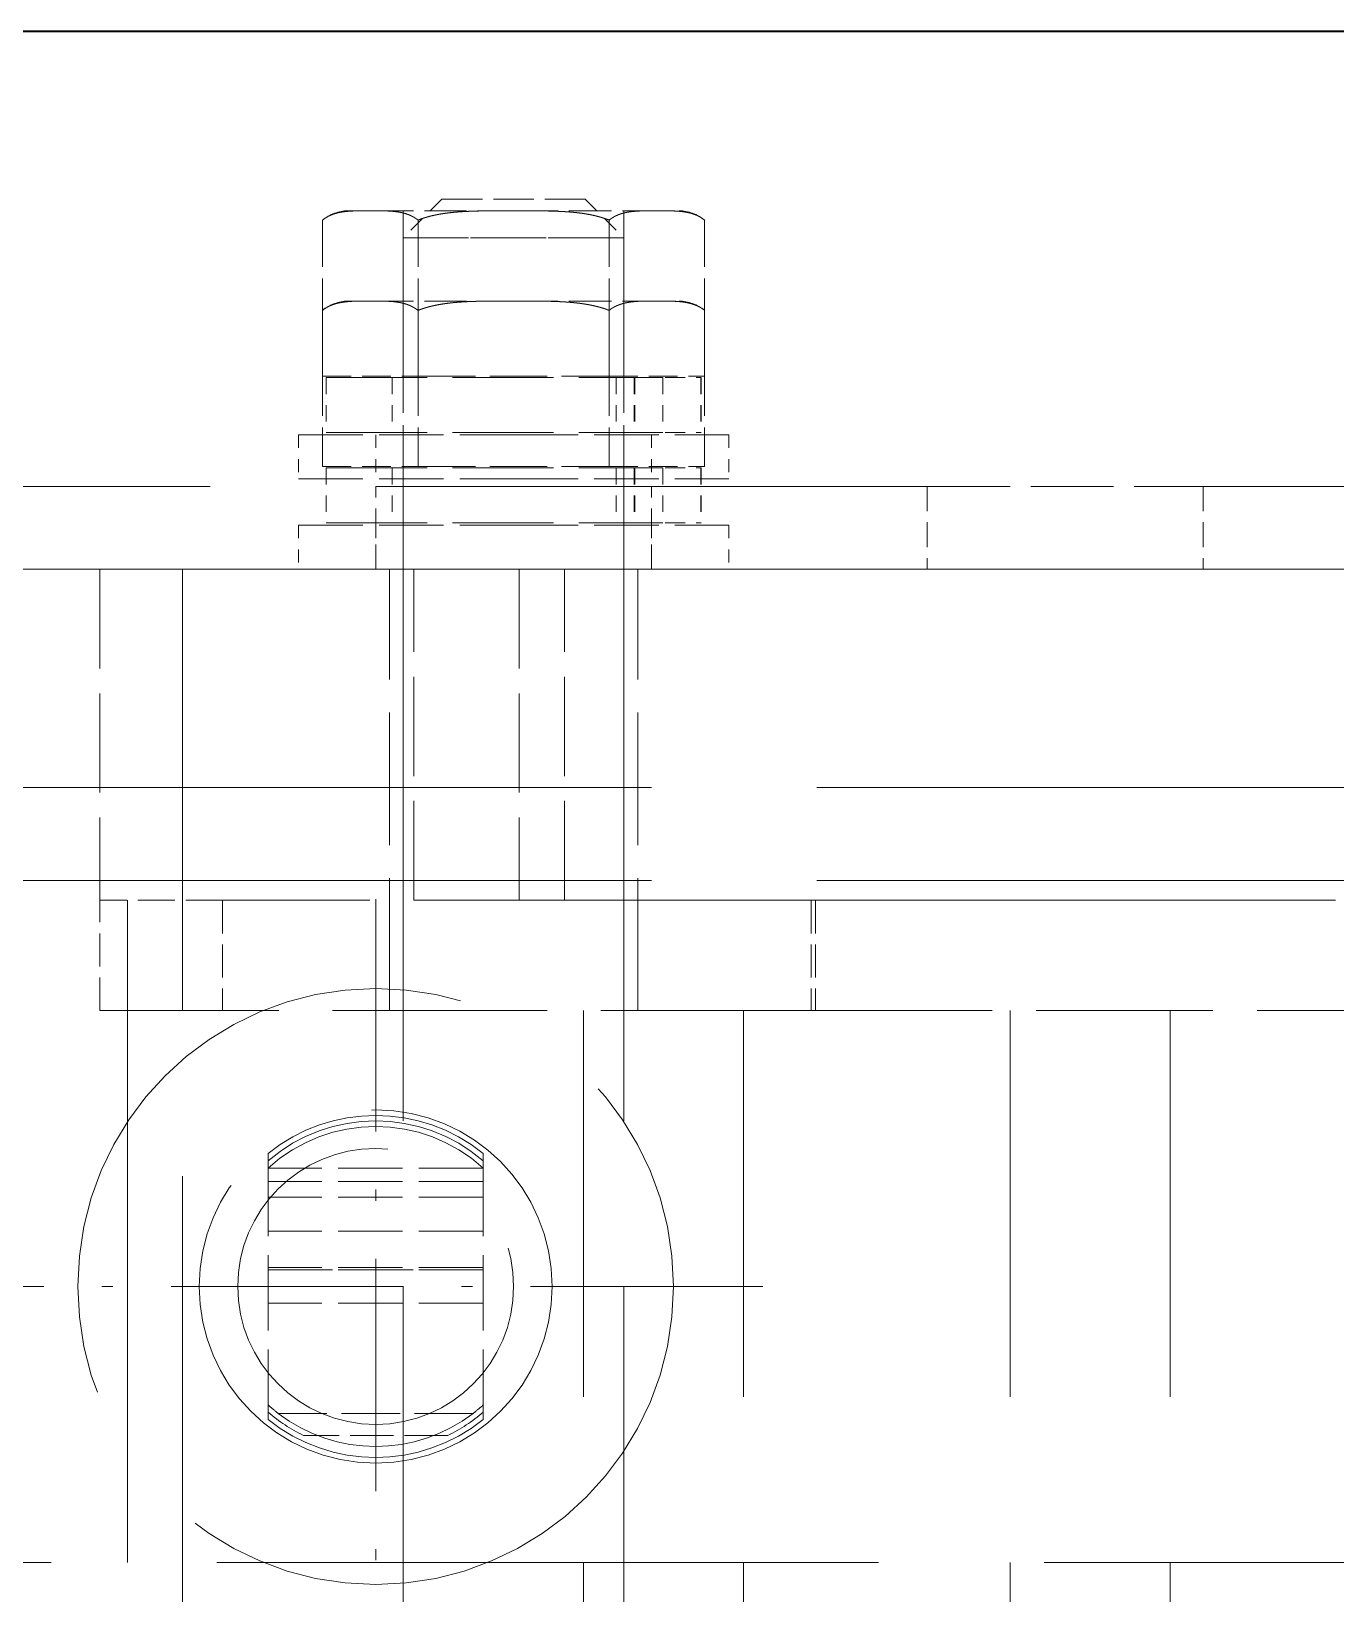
# Model space of a CAD drawing. Extents: x 23 to 587, y 4 to 413.
# Drawn here: x 281.79 to 293.61, y 312.2 to 326.36 of the extents above; entities that cross this region are included whole.
import ezdxf

# ---------------------------------------------------------------- set-up
doc = ezdxf.new("R2010")
doc.units = 0
doc.linetypes.add('DASHDOT', pattern=[18.5, 12, -3, 0.5, -3])
doc.linetypes.add('DASHED', pattern=[15, 12, -3])
doc.layers.get('0').update_dxf_attribs({"lineweight": 13})

# ---------------------------------------------------------------- blocks, each defined once
blk = doc.blocks.new('BLOCK388')
at = {"color": 7, "linetype": 'DASHDOT', "lineweight": 13, "ltscale": 0.351}
for p, q in [((359.39, -81.78), (359.39, -95.82)), ((366.41, -88.8), (352.37, -88.8))]:
    blk.add_line(p, q, dxfattribs=at)
blk = doc.blocks.new('BLOCK398')
at = {"color": 7, "lineweight": 35}
blk.add_line((-67.61, -66.05), (556.39, -66.05), dxfattribs=at)
at = {"color": 7, "linetype": 'DASHED', "lineweight": 13, "ltscale": 0.024749}
for p, q in [((360.59, -69.093), (359.89, -69.793)), ((363.19, -69.093), (363.89, -69.793))]:
    blk.add_line(p, q, dxfattribs=at)
at = {"color": 7, "linetype": 'DASHED', "lineweight": 13, "ltscale": 0.003979}
blk.add_line((360.749, -69.093), (360.59, -69.093), dxfattribs=at)
at = {"color": 7, "linetype": 'DASHED', "lineweight": 13, "ltscale": 0.061021}
blk.add_line((363.19, -69.093), (360.749, -69.093), dxfattribs=at)
at = {"color": 7, "linetype": 'DASHED', "lineweight": 13, "ltscale": 0.009608}
for p, q in [((358.89, -69.303), (359.274, -69.303)), ((358.89, -70.94), (359.274, -70.94))]:
    blk.add_line(p, q, dxfattribs=at)
at = {"color": 7, "linetype": 'DASHED', "lineweight": 13, "ltscale": 0.000444899}
for p, q in [((359.292, -69.303), (359.274, -69.303)), ((359.292, -70.94), (359.274, -70.94))]:
    blk.add_line(p, q, dxfattribs=at)
at = {"color": 7, "linetype": 'DASHED', "lineweight": 13, "ltscale": 0.000446176}
for p, q in [((359.31, -69.303), (359.292, -69.303)), ((359.31, -70.94), (359.292, -70.94))]:
    blk.add_line(p, q, dxfattribs=at)
at = {"color": 7, "linetype": 'DASHED', "lineweight": 13, "ltscale": 0.063612}
for p, q in [((359.31, -69.303), (361.854, -69.303)), ((359.31, -70.94), (361.854, -70.94))]:
    blk.add_line(p, q, dxfattribs=at)
at = {"color": 7, "linetype": 'DASHED', "lineweight": 13, "ltscale": 0.075}
for p, q in [((359.89, -69.303), (359.89, -72.303)), ((363.89, -69.303), (363.89, -72.303)), ((359.89, -70.94), (359.89, -73.94)), ((363.89, -70.94), (363.89, -73.94))]:
    blk.add_line(p, q, dxfattribs=at)
at = {"color": 7, "linetype": 'DASHED', "lineweight": 13, "ltscale": 0.000889642}
for p, q in [((361.89, -69.303), (361.854, -69.303)), ((361.89, -70.94), (361.854, -70.94))]:
    blk.add_line(p, q, dxfattribs=at)
at = {"color": 7, "linetype": 'DASHED', "lineweight": 13, "ltscale": 0.000892508}
for p, q in [((361.926, -69.303), (361.89, -69.303)), ((361.926, -70.94), (361.89, -70.94))]:
    blk.add_line(p, q, dxfattribs=at)
at = {"color": 7, "linetype": 'DASHED', "lineweight": 13, "ltscale": 0.064059}
for p, q in [((361.926, -69.303), (364.488, -69.303)), ((361.926, -70.94), (364.488, -70.94))]:
    blk.add_line(p, q, dxfattribs=at)
at = {"color": 7, "linetype": 'DASHED', "lineweight": 13, "ltscale": 0.000884856}
for p, q in [((364.488, -69.303), (364.524, -69.303)), ((364.488, -70.94), (364.524, -70.94))]:
    blk.add_line(p, q, dxfattribs=at)
at = {"color": 7, "linetype": 'DASHED', "lineweight": 13, "ltscale": 0.009181}
for p, q in [((364.523, -69.303), (364.89, -69.303)), ((364.523, -70.94), (364.89, -70.94))]:
    blk.add_line(p, q, dxfattribs=at)
at = {"color": 7, "linetype": 'DASHED', "lineweight": 13, "ltscale": 0.070753}
for p, q in [((358.426, -69.473), (358.426, -72.303)), ((360.158, -69.473), (360.158, -72.303)), ((360.158, -69.473), (360.158, -72.303)), ((363.622, -69.473), (363.622, -72.303)), ((363.622, -69.473), (363.622, -72.303)), ((365.354, -69.473), (365.354, -72.303)), ((358.426, -71.109), (358.426, -73.94)), ((360.158, -71.109), (360.158, -73.94)), ((360.158, -71.109), (360.158, -73.94)), ((363.622, -71.109), (363.622, -73.94)), ((363.622, -71.109), (363.622, -73.94)), ((365.354, -71.109), (365.354, -73.94))]:
    blk.add_line(p, q, dxfattribs=at)
at = {"color": 7, "linetype": 'DASHED', "lineweight": 13, "ltscale": 0.093879}
for p, q in [((363.645, -69.793), (359.89, -69.793)), ((363.89, -69.793), (360.135, -69.793))]:
    blk.add_line(p, q, dxfattribs=at)
at = {"color": 7, "linetype": 'DASHED', "lineweight": 13}
for p, q in [((359.89, -115.8), (359.89, -69.793)), ((363.89, -115.8), (363.89, -69.793)), ((119.39, -74.3), (369.39, -74.3)), ((454.39, -74.3), (374.39, -74.3)), ((14.39, -75.8), (474.39, -75.8)), ((130.79, -75.8), (357.99, -75.8)), ((355.89, -113.8), (355.89, -75.8)), ((466.79, -75.8), (361.99, -75.8)), ((454.39, -75.8), (374.39, -75.8)), ((-67.61, -79.759), (556.39, -79.759)), ((-67.61, -79.759), (556.39, -79.759)), ((-67.61, -81.441), (556.39, -81.441)), ((354.89, -81.8), (354.89, -107.8)), ((389.39, -81.8), (360.079, -81.8)), ((466.79, -81.8), (361.99, -81.8)), ((363.156, -105.8), (363.156, -83.8)), ((363.156, -105.8), (363.156, -83.8)), ((366.057, -105.8), (366.057, -83.8)), ((366.057, -105.8), (366.057, -83.8)), ((370.892, -105.8), (370.892, -83.8)), ((370.892, -105.8), (370.892, -83.8)), ((373.792, -105.8), (373.792, -83.8)), ((373.792, -105.8), (373.792, -83.8)), ((413.508, -93.8), (294.39, -93.8))]:
    blk.add_line(p, q, dxfattribs=at)
at = {"color": 7, "linetype": 'DASHED', "lineweight": 13, "ltscale": 0.043301}
for p, q in [((358.426, -72.303), (360.158, -72.303)), ((363.622, -72.303), (365.354, -72.303)), ((358.426, -73.94), (360.158, -73.94)), ((363.622, -73.94), (365.354, -73.94))]:
    blk.add_line(p, q, dxfattribs=at)
at = {"color": 7, "linetype": 'DASHED', "lineweight": 13, "ltscale": 0.152682}
for p, q in [((358.49, -72.325), (364.597, -72.325)), ((358.49, -73.325), (364.597, -73.325)), ((358.49, -73.962), (364.597, -73.962)), ((358.49, -74.962), (364.597, -74.962))]:
    blk.add_line(p, q, dxfattribs=at)
at = {"color": 7, "linetype": 'DASHED', "lineweight": 13, "ltscale": 0.025}
for p, q in [((358.49, -72.325), (358.49, -73.325)), ((359.69, -72.325), (359.69, -73.325)), ((363.752, -72.325), (363.752, -73.325)), ((364.079, -72.325), (364.079, -73.325)), ((364.09, -72.325), (364.09, -73.325)), ((364.597, -72.325), (364.597, -73.325)), ((365.283, -72.325), (365.283, -73.325)), ((365.29, -72.325), (365.29, -73.325)), ((358.49, -73.962), (358.49, -74.962)), ((359.69, -73.962), (359.69, -74.962)), ((363.752, -73.962), (363.752, -74.962)), ((364.079, -73.962), (364.079, -74.962)), ((364.09, -73.962), (364.09, -74.962)), ((364.597, -73.962), (364.597, -74.962)), ((365.283, -73.962), (365.283, -74.962)), ((365.29, -73.962), (365.29, -74.962))]:
    blk.add_line(p, q, dxfattribs=at)
at = {"color": 7, "linetype": 'DASHED', "lineweight": 13, "ltscale": 0.086603}
for p, q in [((360.158, -72.303), (363.622, -72.303)), ((360.158, -73.94), (363.622, -73.94))]:
    blk.add_line(p, q, dxfattribs=at)
at = {"color": 7, "linetype": 'DASHED', "lineweight": 13, "ltscale": 0.030093}
for p, q in [((364.079, -72.325), (365.283, -72.325)), ((364.079, -73.325), (365.283, -73.325)), ((364.079, -73.962), (365.283, -73.962)), ((364.079, -74.962), (365.283, -74.962))]:
    blk.add_line(p, q, dxfattribs=at)
at = {"color": 7, "linetype": 'DASHED', "lineweight": 13, "ltscale": 0.000170385}
for p, q in [((365.283, -72.325), (365.29, -72.325)), ((365.283, -73.325), (365.29, -73.325)), ((365.283, -73.962), (365.29, -73.962)), ((365.283, -74.962), (365.29, -74.962))]:
    blk.add_line(p, q, dxfattribs=at)
at = {"color": 7, "linetype": 'DASHED', "lineweight": 13, "ltscale": 0.0975}
for p, q in [((357.99, -73.363), (361.89, -73.363)), ((361.89, -73.363), (365.79, -73.363)), ((357.99, -74.163), (361.89, -74.163)), ((361.89, -74.163), (365.79, -74.163)), ((357.99, -75), (361.89, -75)), ((361.89, -75), (365.79, -75)), ((357.99, -75.8), (361.89, -75.8)), ((361.89, -75.8), (365.79, -75.8)), ((361.34, -86.653), (357.44, -86.653)), ((361.34, -86.9), (357.44, -86.9)), ((361.34, -87.184), (357.44, -87.184)), ((361.34, -87.8), (357.44, -87.8)), ((361.34, -88.455), (357.44, -88.455)), ((357.44, -88.499), (361.34, -88.499)), ((361.34, -88.5), (357.44, -88.5)), ((361.34, -89.1), (357.44, -89.1))]:
    blk.add_line(p, q, dxfattribs=at)
at = {"color": 7, "linetype": 'DASHED', "lineweight": 13, "ltscale": 0.02}
for p, q in [((357.99, -73.363), (357.99, -74.163)), ((359.39, -73.363), (359.39, -74.163)), ((364.39, -73.363), (364.39, -74.163)), ((365.79, -73.363), (365.79, -74.163)), ((357.99, -75), (357.99, -75.8)), ((359.39, -75), (359.39, -75.8)), ((364.39, -75), (364.39, -75.8)), ((365.79, -75), (365.79, -75.8))]:
    blk.add_line(p, q, dxfattribs=at)
at = {"color": 7, "linetype": 'DASHED', "lineweight": 13, "ltscale": 0.0375}
for p, q in [((359.39, -75.8), (359.39, -74.3)), ((364.39, -75.8), (364.39, -74.3)), ((369.39, -74.3), (369.39, -75.8)), ((374.39, -74.3), (374.39, -75.8))]:
    blk.add_line(p, q, dxfattribs=at)
at = {"color": 7, "linetype": 'DASHED', "lineweight": 13, "ltscale": 0.125}
for p, q in [((369.39, -74.3), (374.39, -74.3)), ((369.39, -75.8), (374.39, -75.8))]:
    blk.add_line(p, q, dxfattribs=at)
at = {"color": 7, "linetype": 'DASHED', "lineweight": 13, "ltscale": 0.15}
for p, q in [((354.39, -75.8), (354.39, -81.8)), ((360.079, -81.8), (360.079, -75.8)), ((361.99, -75.8), (361.99, -81.8)), ((361.99, -75.8), (361.99, -81.8)), ((362.812, -81.8), (362.812, -75.8))]:
    blk.add_line(p, q, dxfattribs=at)
at = {"color": 7, "linetype": 'DASHED', "lineweight": 13, "ltscale": 0.19}
blk.add_line((354.39, -75.8), (361.99, -75.8), dxfattribs=at)
at = {"color": 7, "linetype": 'DASHED', "lineweight": 13, "ltscale": 0.2}
for p, q in [((359.64, -83.8), (359.64, -75.8)), ((359.64, -83.8), (359.64, -75.8)), ((364.14, -83.8), (364.14, -75.8)), ((364.14, -83.8), (364.14, -75.8))]:
    blk.add_line(p, q, dxfattribs=at)
at = {"color": 7, "linetype": 'DASHED', "lineweight": 13, "ltscale": 0.089998}
blk.add_line((365.79, -75.8), (369.39, -75.8), dxfattribs=at)
at = {"color": 7, "linetype": 'DASHED', "lineweight": 13, "ltscale": 0.05565}
blk.add_line((356.616, -81.8), (354.39, -81.8), dxfattribs=at)
at = {"color": 7, "linetype": 'DASHED', "lineweight": 13, "ltscale": 0.05}
for p, q in [((354.39, -83.8), (354.39, -81.8)), ((354.39, -83.8), (354.39, -81.8)), ((356.616, -81.8), (356.616, -83.8)), ((356.616, -81.8), (356.616, -83.8)), ((367.288, -81.8), (367.288, -83.8)), ((367.288, -81.8), (367.288, -83.8)), ((367.364, -81.8), (367.364, -83.8)), ((367.364, -81.8), (367.364, -83.8))]:
    blk.add_line(p, q, dxfattribs=at)
at = {"color": 7, "linetype": 'DASHED', "lineweight": 13, "ltscale": 0.266794}
for p, q in [((367.288, -81.8), (356.616, -81.8)), ((367.364, -83.8), (378.036, -83.8))]:
    blk.add_line(p, q, dxfattribs=at)
at = {"color": 7, "linetype": 'DASHED', "lineweight": 13, "ltscale": 0.32435}
blk.add_line((367.364, -83.8), (354.39, -83.8), dxfattribs=at)
at = {"color": 7, "linetype": 'DASHED', "lineweight": 13, "ltscale": 0.003252}
for p, q in [((357.44, -86.52), (357.44, -86.39)), ((361.34, -86.52), (361.34, -86.39)), ((357.44, -91.21), (357.44, -91.08)), ((361.34, -91.21), (361.34, -91.08))]:
    blk.add_line(p, q, dxfattribs=at)
at = {"color": 7, "linetype": 'DASHED', "lineweight": 13, "ltscale": 0.11399}
for p, q in [((357.44, -86.52), (357.44, -91.08)), ((361.34, -86.52), (361.34, -91.08))]:
    blk.add_line(p, q, dxfattribs=at)
at = {"color": 7, "linetype": 'DASHED', "lineweight": 13, "ltscale": 0.088318}
blk.add_line((361.156, -91.1), (357.624, -91.1), dxfattribs=at)
at = {"color": 7, "linetype": 'DASHED', "lineweight": 13, "ltscale": 0.065383}
blk.add_line((360.698, -91.5), (358.082, -91.5), dxfattribs=at)
at = {"color": 7, "linetype": 'DASHED', "lineweight": 13}
for radius in [5.4, 3.2, 2.5]:
    blk.add_circle((359.39, -88.8), radius, dxfattribs=at)
for centre, radius, start, end in [((358.912, -70.082), 0.78, 91.6264, 128.5847), ((364.868, -70.082), 0.78, 51.4153, 88.3736), ((358.912, -71.719), 0.78, 91.6264, 128.5847), ((364.868, -71.719), 0.78, 51.4153, 88.3736), ((359.39, -88.8), 3.1, 51.0212, 128.9788), ((359.39, -88.8), 3, 49.4584, 130.5416), ((359.39, -88.8), 2.9, 47.7464, 132.2536), ((359.39, -88.8), 2.9, 227.7464, 232.4765), ((359.39, -88.8), 3, 229.4584, 244.1581), ((359.39, -88.8), 2.9, 232.4765, 307.5235), ((359.39, -88.8), 3, 295.8419, 310.5416), ((359.39, -88.8), 2.9, 307.5235, 312.2536), ((359.39, -88.8), 3.1, 231.0212, 308.9788)]:
    blk.add_arc(centre, radius, start, end, dxfattribs=at)
for points, knots in [([(359.257, -69.303), (359.187, -69.303), (359.118, -69.303), (359.048, -69.304), (358.919, -69.308), (358.788, -69.323), (358.728, -69.333), (358.63, -69.358), (358.534, -69.401), (358.497, -69.421), (358.461, -69.445), (358.426, -69.473)], [0, 0, 0, 0, 0, 0, 0.975988, 0.975988, 0.975988, 1.808297, 1.808297, 1.808297, 2.320107, 2.320107, 2.320107, 2.320107, 2.320107, 2.320107]), ([(359.274, -69.303), (359.209, -69.303), (359.143, -69.303), (359.077, -69.304), (358.949, -69.307), (358.821, -69.319), (358.758, -69.327), (358.654, -69.35), (358.549, -69.393), (358.507, -69.414), (358.466, -69.441), (358.426, -69.473)], [2.471632, 2.471632, 2.471632, 2.471632, 2.471632, 2.471632, 3.399537, 3.399537, 3.399537, 4.257277, 4.257277, 4.257277, 4.84271, 4.84271, 4.84271, 4.84271, 4.84271, 4.84271]), ([(359.292, -69.303), (359.361, -69.303), (359.431, -69.303), (359.5, -69.304), (359.631, -69.306), (359.763, -69.319), (359.825, -69.327), (359.93, -69.35), (360.034, -69.393), (360.076, -69.414), (360.118, -69.441), (360.158, -69.473)], [0.099738, 0.099738, 0.099738, 0.099738, 0.099738, 0.099738, 1.076526, 1.076526, 1.076526, 1.934266, 1.934266, 1.934266, 2.519699, 2.519699, 2.519699, 2.519699, 2.519699, 2.519699]), ([(360.158, -69.473), (360.118, -69.441), (360.076, -69.414), (360.034, -69.393), (359.93, -69.35), (359.825, -69.327), (359.763, -69.319), (359.635, -69.307), (359.507, -69.304), (359.441, -69.303), (359.375, -69.303), (359.31, -69.303)], [0, 0, 0, 0, 0, 0, 0.585428, 0.585428, 0.585428, 1.443158, 1.443158, 1.443158, 2.370884, 2.370884, 2.370884, 2.370884, 2.370884, 2.370884]), ([(360.158, -69.473), (360.238, -69.441), (360.321, -69.414), (360.405, -69.393), (360.613, -69.35), (360.823, -69.327), (360.947, -69.319), (361.205, -69.307), (361.46, -69.304), (361.592, -69.303), (361.723, -69.303), (361.854, -69.303)], [0, 0, 0, 0, 0, 0, 0.585428, 0.585428, 0.585428, 1.443158, 1.443158, 1.443158, 2.370884, 2.370884, 2.370884, 2.370884, 2.370884, 2.370884]), ([(361.854, -69.303), (361.723, -69.303), (361.592, -69.303), (361.46, -69.304), (361.205, -69.307), (360.947, -69.319), (360.823, -69.327), (360.613, -69.35), (360.405, -69.393), (360.321, -69.414), (360.238, -69.441), (360.158, -69.473)], [2.471632, 2.471632, 2.471632, 2.471632, 2.471632, 2.471632, 3.399537, 3.399537, 3.399537, 4.257277, 4.257277, 4.257277, 4.84271, 4.84271, 4.84271, 4.84271, 4.84271, 4.84271]), ([(361.926, -69.303), (362.057, -69.303), (362.188, -69.303), (362.32, -69.304), (362.575, -69.307), (362.833, -69.319), (362.957, -69.327), (363.167, -69.35), (363.375, -69.393), (363.459, -69.414), (363.542, -69.441), (363.622, -69.473)], [2.471632, 2.471632, 2.471632, 2.471632, 2.471632, 2.471632, 3.399537, 3.399537, 3.399537, 4.257277, 4.257277, 4.257277, 4.84271, 4.84271, 4.84271, 4.84271, 4.84271, 4.84271]), ([(363.622, -69.473), (363.542, -69.441), (363.459, -69.414), (363.375, -69.393), (363.167, -69.35), (362.957, -69.327), (362.833, -69.319), (362.575, -69.307), (362.32, -69.304), (362.188, -69.303), (362.057, -69.303), (361.926, -69.303)], [0, 0, 0, 0, 0, 0, 0.585428, 0.585428, 0.585428, 1.443158, 1.443158, 1.443158, 2.370884, 2.370884, 2.370884, 2.370884, 2.370884, 2.370884]), ([(363.622, -69.473), (363.662, -69.441), (363.704, -69.414), (363.746, -69.393), (363.85, -69.35), (363.955, -69.327), (364.017, -69.319), (364.145, -69.307), (364.273, -69.304), (364.339, -69.303), (364.405, -69.303), (364.47, -69.303)], [0, 0, 0, 0, 0, 0, 0.585428, 0.585428, 0.585428, 1.443158, 1.443158, 1.443158, 2.370884, 2.370884, 2.370884, 2.370884, 2.370884, 2.370884]), ([(364.488, -69.303), (364.419, -69.303), (364.349, -69.303), (364.28, -69.304), (364.149, -69.306), (364.017, -69.319), (363.955, -69.327), (363.85, -69.35), (363.746, -69.393), (363.704, -69.414), (363.662, -69.441), (363.622, -69.473)], [0.099738, 0.099738, 0.099738, 0.099738, 0.099738, 0.099738, 1.076526, 1.076526, 1.076526, 1.934266, 1.934266, 1.934266, 2.519699, 2.519699, 2.519699, 2.519699, 2.519699, 2.519699]), ([(364.506, -69.303), (364.572, -69.303), (364.637, -69.303), (364.703, -69.304), (364.831, -69.307), (364.96, -69.319), (365.022, -69.327), (365.127, -69.35), (365.231, -69.393), (365.273, -69.414), (365.314, -69.441), (365.354, -69.473)], [2.471632, 2.471632, 2.471632, 2.471632, 2.471632, 2.471632, 3.399537, 3.399537, 3.399537, 4.257277, 4.257277, 4.257277, 4.84271, 4.84271, 4.84271, 4.84271, 4.84271, 4.84271]), ([(364.524, -69.303), (364.593, -69.303), (364.662, -69.303), (364.732, -69.304), (364.861, -69.308), (364.992, -69.323), (365.052, -69.333), (365.15, -69.358), (365.246, -69.401), (365.283, -69.421), (365.319, -69.445), (365.354, -69.473)], [0, 0, 0, 0, 0, 0, 0.975988, 0.975988, 0.975988, 1.808297, 1.808297, 1.808297, 2.320107, 2.320107, 2.320107, 2.320107, 2.320107, 2.320107]), ([(359.257, -70.94), (359.187, -70.94), (359.118, -70.94), (359.048, -70.941), (358.919, -70.945), (358.788, -70.96), (358.728, -70.97), (358.63, -70.995), (358.534, -71.038), (358.497, -71.058), (358.461, -71.081), (358.426, -71.109)], [0, 0, 0, 0, 0, 0, 0.975988, 0.975988, 0.975988, 1.808297, 1.808297, 1.808297, 2.320107, 2.320107, 2.320107, 2.320107, 2.320107, 2.320107]), ([(359.274, -70.94), (359.209, -70.94), (359.143, -70.94), (359.077, -70.94), (358.949, -70.943), (358.821, -70.955), (358.758, -70.964), (358.654, -70.987), (358.549, -71.03), (358.507, -71.051), (358.466, -71.077), (358.426, -71.109)], [2.471632, 2.471632, 2.471632, 2.471632, 2.471632, 2.471632, 3.399537, 3.399537, 3.399537, 4.257277, 4.257277, 4.257277, 4.84271, 4.84271, 4.84271, 4.84271, 4.84271, 4.84271]), ([(359.292, -70.94), (359.361, -70.94), (359.431, -70.94), (359.5, -70.94), (359.631, -70.943), (359.763, -70.955), (359.825, -70.964), (359.93, -70.987), (360.034, -71.03), (360.076, -71.051), (360.118, -71.077), (360.158, -71.109)], [0.099738, 0.099738, 0.099738, 0.099738, 0.099738, 0.099738, 1.076526, 1.076526, 1.076526, 1.934266, 1.934266, 1.934266, 2.519699, 2.519699, 2.519699, 2.519699, 2.519699, 2.519699]), ([(360.158, -71.109), (360.118, -71.077), (360.076, -71.051), (360.034, -71.03), (359.93, -70.987), (359.825, -70.964), (359.763, -70.955), (359.635, -70.943), (359.507, -70.94), (359.441, -70.94), (359.375, -70.94), (359.31, -70.94)], [0, 0, 0, 0, 0, 0, 0.585428, 0.585428, 0.585428, 1.443158, 1.443158, 1.443158, 2.370884, 2.370884, 2.370884, 2.370884, 2.370884, 2.370884]), ([(360.158, -71.109), (360.238, -71.077), (360.321, -71.051), (360.405, -71.03), (360.613, -70.987), (360.823, -70.964), (360.947, -70.955), (361.205, -70.943), (361.46, -70.94), (361.592, -70.94), (361.723, -70.94), (361.854, -70.94)], [0, 0, 0, 0, 0, 0, 0.585428, 0.585428, 0.585428, 1.443158, 1.443158, 1.443158, 2.370884, 2.370884, 2.370884, 2.370884, 2.370884, 2.370884]), ([(361.854, -70.94), (361.723, -70.94), (361.592, -70.94), (361.46, -70.94), (361.205, -70.943), (360.947, -70.955), (360.823, -70.964), (360.613, -70.987), (360.405, -71.03), (360.321, -71.051), (360.238, -71.077), (360.158, -71.109)], [2.471632, 2.471632, 2.471632, 2.471632, 2.471632, 2.471632, 3.399537, 3.399537, 3.399537, 4.257277, 4.257277, 4.257277, 4.84271, 4.84271, 4.84271, 4.84271, 4.84271, 4.84271]), ([(361.926, -70.94), (362.057, -70.94), (362.188, -70.94), (362.32, -70.94), (362.575, -70.943), (362.833, -70.955), (362.957, -70.964), (363.167, -70.987), (363.375, -71.03), (363.459, -71.051), (363.542, -71.077), (363.622, -71.109)], [2.471632, 2.471632, 2.471632, 2.471632, 2.471632, 2.471632, 3.399537, 3.399537, 3.399537, 4.257277, 4.257277, 4.257277, 4.84271, 4.84271, 4.84271, 4.84271, 4.84271, 4.84271]), ([(363.622, -71.109), (363.542, -71.077), (363.459, -71.051), (363.375, -71.03), (363.167, -70.987), (362.957, -70.964), (362.833, -70.955), (362.575, -70.943), (362.32, -70.94), (362.188, -70.94), (362.057, -70.94), (361.926, -70.94)], [0, 0, 0, 0, 0, 0, 0.585428, 0.585428, 0.585428, 1.443158, 1.443158, 1.443158, 2.370884, 2.370884, 2.370884, 2.370884, 2.370884, 2.370884]), ([(363.622, -71.109), (363.662, -71.077), (363.704, -71.051), (363.746, -71.03), (363.85, -70.987), (363.955, -70.964), (364.017, -70.955), (364.145, -70.943), (364.273, -70.94), (364.339, -70.94), (364.405, -70.94), (364.47, -70.94)], [0, 0, 0, 0, 0, 0, 0.585428, 0.585428, 0.585428, 1.443158, 1.443158, 1.443158, 2.370884, 2.370884, 2.370884, 2.370884, 2.370884, 2.370884]), ([(364.488, -70.94), (364.419, -70.94), (364.349, -70.94), (364.28, -70.94), (364.149, -70.943), (364.017, -70.955), (363.955, -70.964), (363.85, -70.987), (363.746, -71.03), (363.704, -71.051), (363.662, -71.077), (363.622, -71.109)], [0.099738, 0.099738, 0.099738, 0.099738, 0.099738, 0.099738, 1.076526, 1.076526, 1.076526, 1.934266, 1.934266, 1.934266, 2.519699, 2.519699, 2.519699, 2.519699, 2.519699, 2.519699]), ([(364.506, -70.94), (364.572, -70.94), (364.637, -70.94), (364.703, -70.94), (364.831, -70.943), (364.96, -70.955), (365.022, -70.964), (365.127, -70.987), (365.231, -71.03), (365.273, -71.051), (365.314, -71.077), (365.354, -71.109)], [2.471632, 2.471632, 2.471632, 2.471632, 2.471632, 2.471632, 3.399537, 3.399537, 3.399537, 4.257277, 4.257277, 4.257277, 4.84271, 4.84271, 4.84271, 4.84271, 4.84271, 4.84271]), ([(364.524, -70.94), (364.593, -70.94), (364.662, -70.94), (364.732, -70.941), (364.861, -70.945), (364.992, -70.96), (365.052, -70.97), (365.15, -70.995), (365.246, -71.038), (365.283, -71.058), (365.319, -71.081), (365.354, -71.109)], [0, 0, 0, 0, 0, 0, 0.975988, 0.975988, 0.975988, 1.808297, 1.808297, 1.808297, 2.320107, 2.320107, 2.320107, 2.320107, 2.320107, 2.320107])]:
    blk.add_open_spline(points, degree=5, knots=knots, dxfattribs=at)

msp = doc.modelspace()

# ---------------------------------------------------------------- block references
at = {"lineweight": 0, "xscale": 0.5, "yscale": 0.5, "zscale": 0.5}
for name in ['BLOCK398', 'BLOCK388']:
    msp.add_blockref(name, (105.216, 359.385), dxfattribs=at)

doc.saveas('drawing.dxf')
